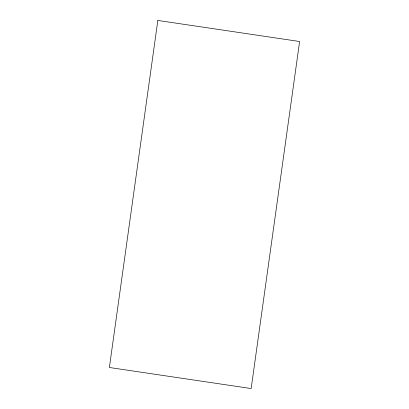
<?xml version="1.0" encoding="UTF-8"?>
<svg xmlns="http://www.w3.org/2000/svg" width="409" height="409" viewBox="0 0 409 409"><rect width="100%" height="100%" fill="white"/><g stroke="black" fill="none" stroke-linecap="round" stroke-linejoin="round"><path stroke-width="0.61" d="M157.838 20.45L109.382 367.497L251.162 388.55L299.618 41.503L157.838 20.45"/></g></svg>
